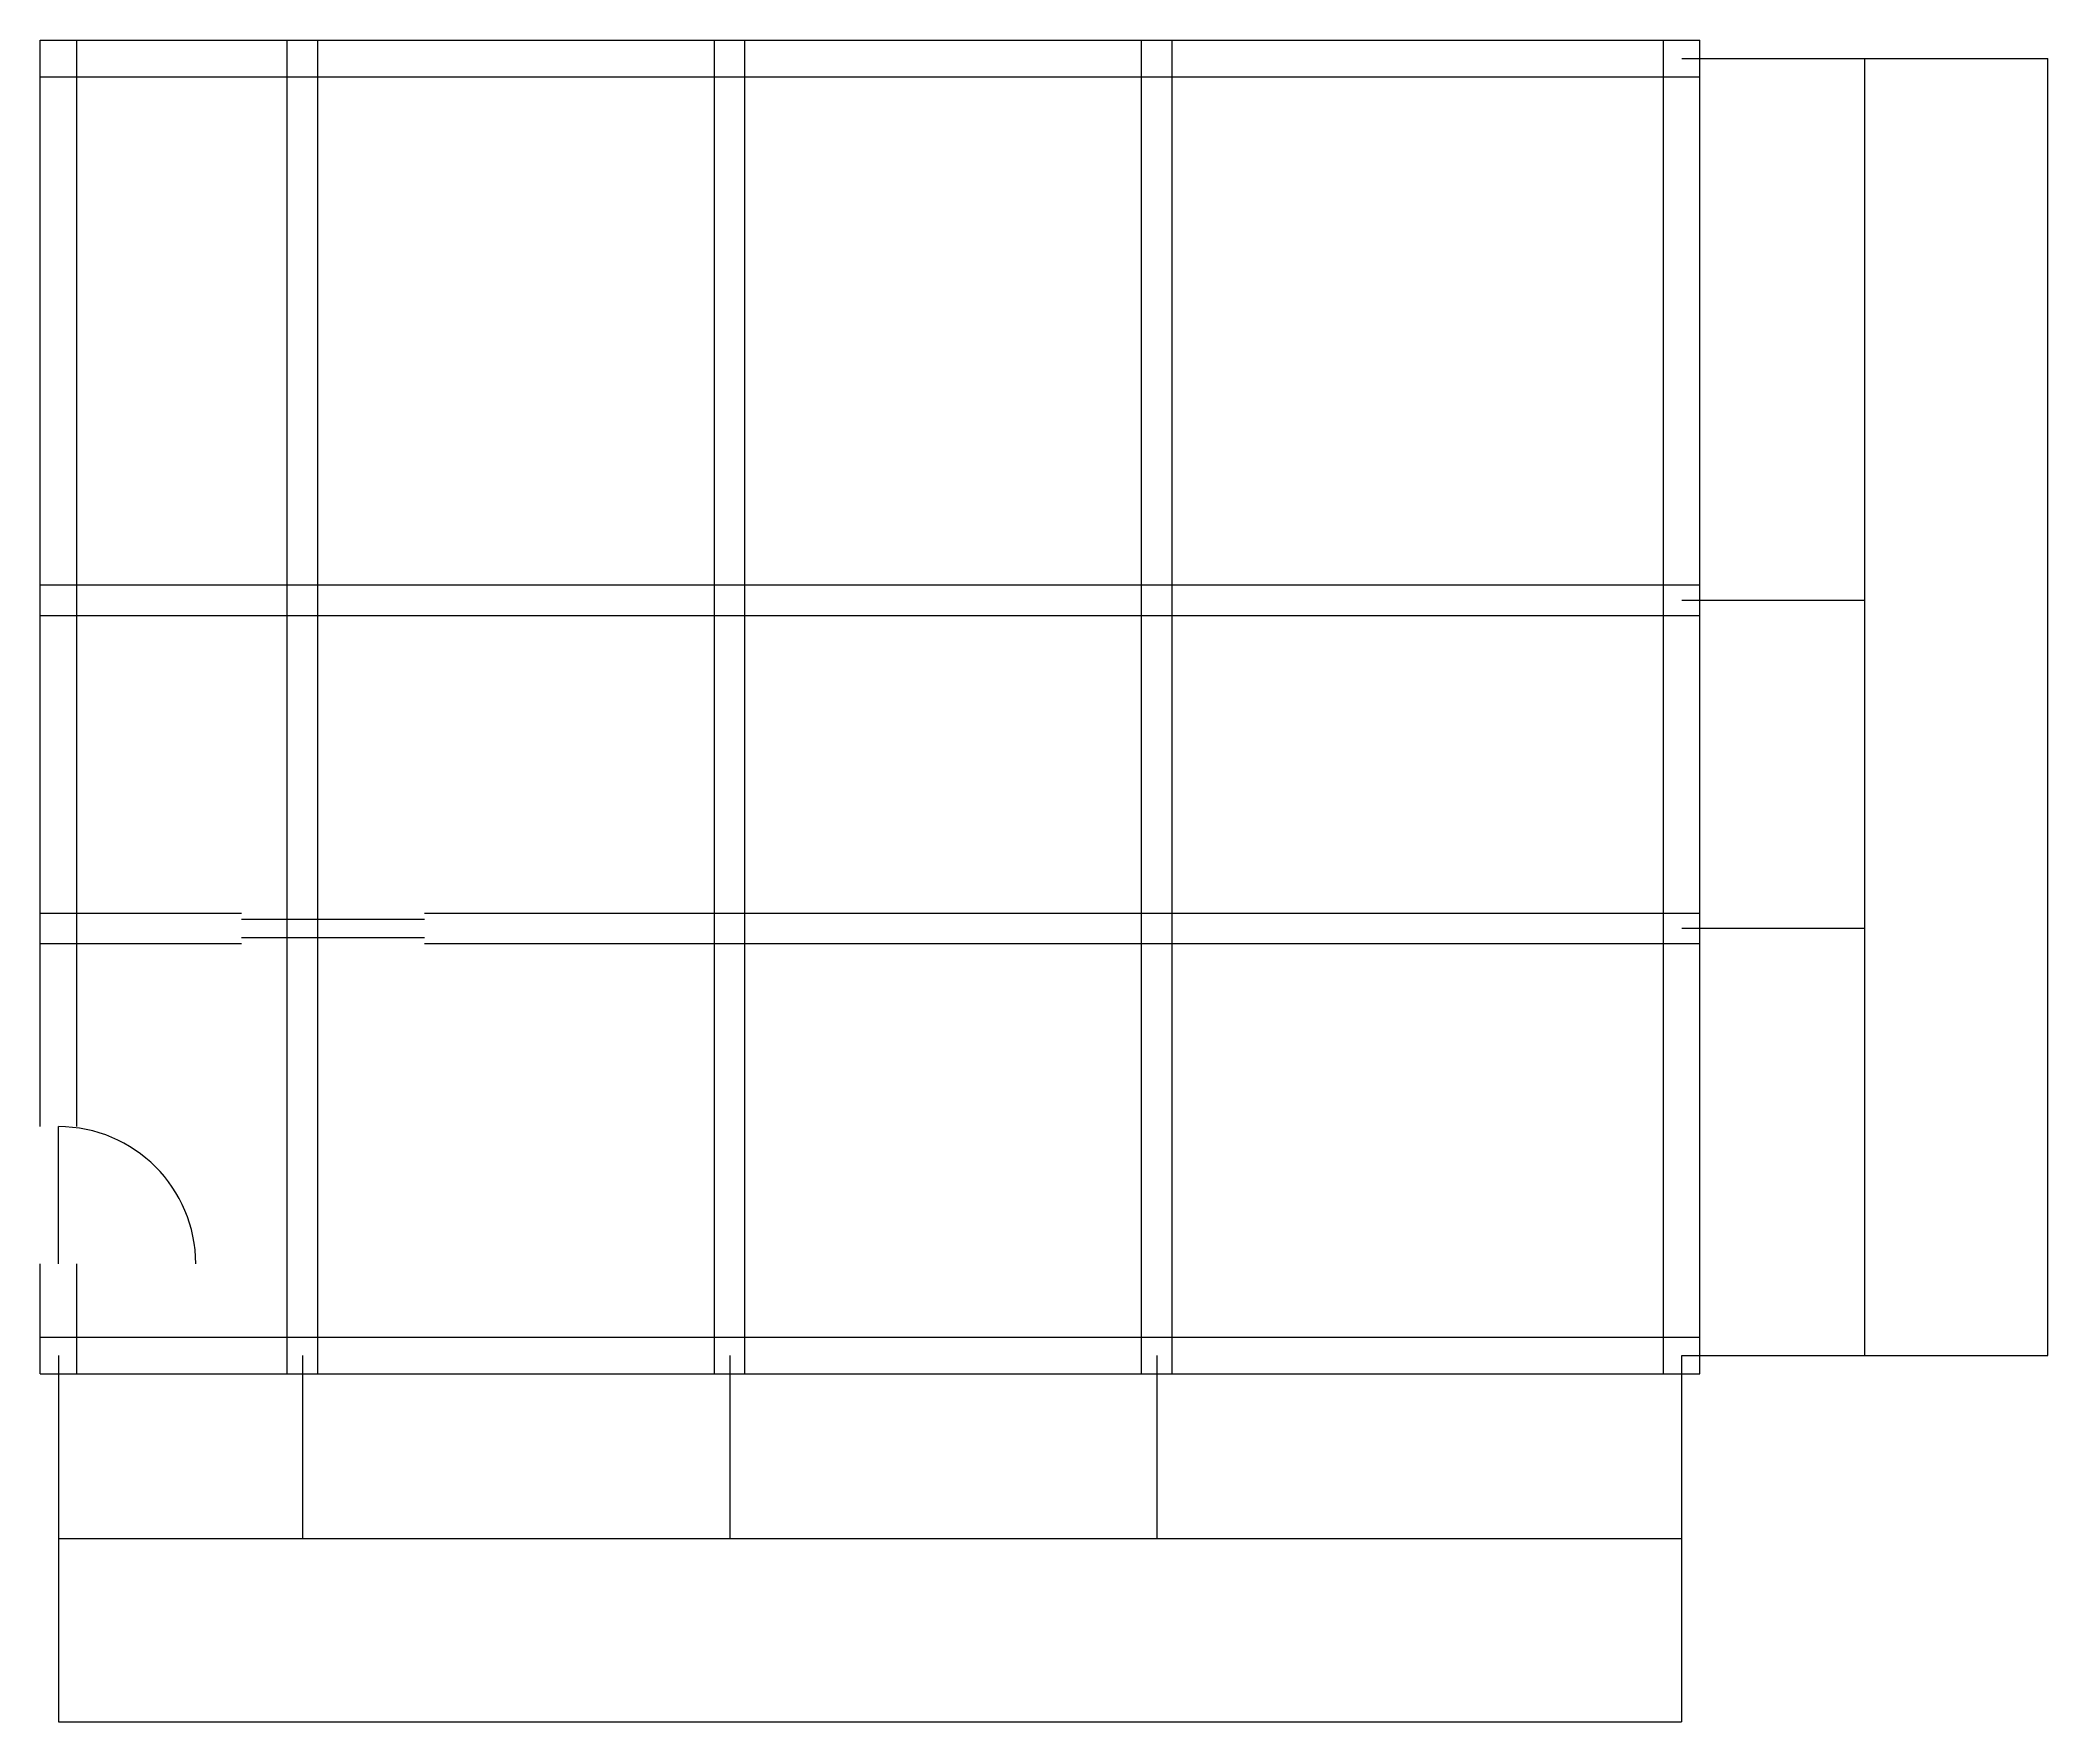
# Model space of a CAD drawing. Header units: metres. Extents: x -120 to 13040, y -2400 to 8620.
import ezdxf

# ---------------------------------------------------------------- set-up
doc = ezdxf.new("R2010")
doc.units = ezdxf.units.M
for name, color, linetype in [('DIM', 3, 'Continuous'), ('OPENING', 4, 'Continuous'), ('WALL', 7, 'Continuous')]:
    doc.layers.add(name, color=color, linetype=linetype)
doc.styles.add('OpenSansCondensed-Light', font='OpenSansCondensed-Light.ttf')
doc.dimstyles.new('EZDXF', dxfattribs={"dimtxt": 0.25, "dimasz": 0.175, "dimexe": 0.375, "dimexo": 0.125, "dimgap": 0.1, "dimtad": 1, "dimlfac": 100, "dimzin": 12, "dimdsep": 46, "dimtxsty": 'OpenSansCondensed-Light', "dimblk": 'ARCHTICK', "dimcen": 2.5, "dimazin": 3, "dimtfac": 0.5, "dimtmove": 2, "dimatfit": 3})

# ---------------------------------------------------------------- blocks, each defined once
blk = doc.blocks.new('_ARCHTICK')
at = {"color": 0, "linetype": 'BYBLOCK', "const_width": 0.15}
blk.add_lwpolyline([(-0.5, -0.5), (0.5, 0.5)], dxfattribs=at)

msp = doc.modelspace()

# ---------------------------------------------------------------- linework, layer by layer
at = {"layer": 'OPENING'}
for p, q in [((1200, 2860), (2400, 2860)), ((1200, 2740), (2400, 2740)), ((0, 600), (0, 1500))]:
    msp.add_line(p, q, dxfattribs=at)
msp.add_arc((0, 600), 900, 0, 90, dxfattribs=at)
at = {"layer": 'WALL'}
for p, q in [((-120, 1500), (-120, 8620)), ((-120, 8620), (10760, 8620)), ((120, 1500), (120, 8620)), ((1500, -120), (1500, 8620)), ((1700, -120), (1700, 8620)), ((4300, -120), (4300, 8620)), ((4500, -120), (4500, 8620)), ((7100, -120), (7100, 8620)), ((7300, -120), (7300, 8620)), ((10520, -120), (10520, 8620)), ((10760, -120), (10760, 8620)), ((-120, 8380), (10760, 8380)), ((-120, 5050), (10760, 5050)), ((-120, 4850), (10760, 4850)), ((-120, 2900), (1200, 2900)), ((2400, 2900), (10760, 2900)), ((-120, 2700), (1200, 2700)), ((2400, 2700), (10760, 2700)), ((-120, -120), (-120, 600)), ((120, -120), (120, 600)), ((-120, 120), (10760, 120)), ((-120, -120), (10760, -120))]:
    msp.add_line(p, q, dxfattribs=at)

# ---------------------------------------------------------------- dimensions: what is measured, and where the dimension line sits
at = {"layer": 'DIM'}
for base, p1, p2 in [((11840, 4950), (10640, 4950), (10640, 8500)), ((13040, 0), (10640, 0), (10640, 8500)), ((11840, 2800), (10640, 2800), (10640, 4950)), ((11840, 0), (10640, 0), (10640, 2800))]:
    msp.add_linear_dim(base=base, p1=p1, p2=p2, angle=90, dimstyle='EZDXF', dxfattribs=at).render()
for base, p1, p2 in [((0, -1200), (0, 0), (1600, 0)), ((0, -2400), (0, 0), (10640, 0)), ((1600, -1200), (1600, 0), (4400, 0)), ((4400, -1200), (4400, 0), (7200, 0)), ((7200, -1200), (7200, 0), (10640, 0))]:
    msp.add_linear_dim(base=base, p1=p1, p2=p2, dimstyle='EZDXF', dxfattribs=at).render()

doc.saveas('drawing.dxf')
